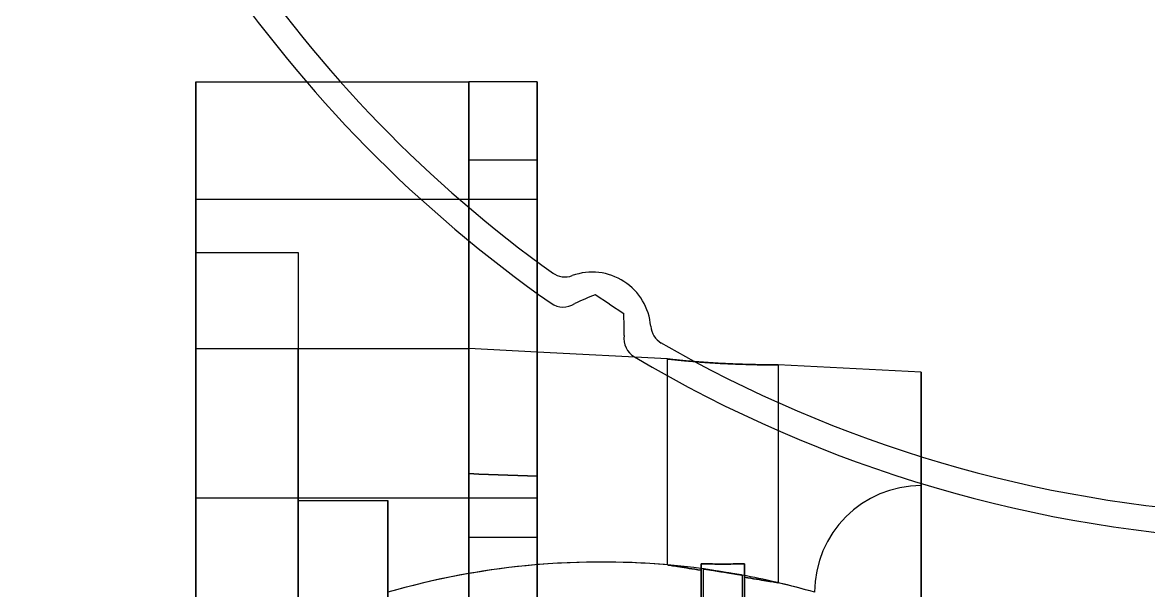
# Model space of a CAD drawing. Header units: millimetres. Extents: x 150937 to 394412, y 327166 to 584759.
# Drawn here: x 224582.8 to 224635.5, y 443130.7 to 443157.3 of the extents above; entities that cross this region are included whole.
import ezdxf

# ---------------------------------------------------------------- set-up
doc = ezdxf.new("R2010")
doc.units = ezdxf.units.MM
doc.layers.add('MAIN-1', color=7, linetype='Continuous')

# ---------------------------------------------------------------- blocks, each defined once
blk = doc.blocks.new('ucf207')
at = {"layer": 'MAIN-1'}
for p, q in [((0, 58.5), (0, 46)), ((0, 58.5), (0, 58.5)), ((0, 46), (0, 58.5)), ((0, 58.5), (12.8, 58.5)), ((0, 58.5), (12.8, 58.5)), ((12.8, 46), (12.8, 58.5)), ((12.8, 58.5), (12.8, 54.839)), ((12.8, 58.5), (12.8, 58.5)), ((12.8, 54.839), (12.8, 58.5)), ((12.8, 58.5), (12.8, 46)), ((16, 58.5), (12.8, 58.5)), ((16, 58.5), (12.8, 58.5)), ((16, 37.161), (16, 58.5)), ((16, 58.5), (16, 54.839)), ((16, 58.5), (16, 37.161)), ((12.8, 54.839), (16, 54.839)), ((12.8, 54.839), (12.8, 40.142)), ((12.8, 40.142), (12.8, 54.839)), ((12.8, 54.839), (16, 54.839)), ((16, 54.839), (16, 40.019)), ((16, 40.019), (16, 54.839)), ((0, 39), (0, 53)), ((0, 39), (0, 53)), ((0, 39), (0, 53)), ((0, 39), (0, 53)), ((0, 53), (16, 53)), ((0, 53), (16, 53)), ((16, 53), (16, 39)), ((16, 53), (16, 39)), ((16, 53), (16, 39)), ((16, 39), (16, 53)), ((0, 46), (0, 50.5)), ((0, 50.5), (0, 50.5)), ((0, 50.5), (0, 46)), ((0, 50.5), (4.8, 50.5)), ((0, 50.5), (4.8, 50.5)), ((4.8, 50.5), (4.8, 46)), ((4.8, 50.5), (4.8, 50.5)), ((4.8, 50.5), (4.8, 46)), ((0, -46), (0, 46)), ((0, 46), (0, -46)), ((0, 31), (0, 46)), ((0, 46), (0, 31)), ((0, 46), (4.8, 46)), ((0, 46), (4.8, 46)), ((0, 46), (12.8, 46)), ((0, 46), (12.8, 46)), ((4.8, 31), (4.8, 46)), ((4.8, 46), (4.8, 31)), ((12.8, 46), (12.8, 40.142)), ((16, 45.832), (12.8, 46)), ((12.8, 37.161), (12.8, 46)), ((12.8, 46), (12.8, -46)), ((12.8, 46), (12.8, 37.161)), ((12.8, 40.142), (12.8, 46)), ((12.8, -46), (12.8, 46)), ((22.1, 45.513), (16, 45.832)), ((22.1, 45.513), (22.101, 45.512)), ((22.1, 35.866), (22.1, 45.513)), ((22.102, 45.512), (22.1, 45.513)), ((22.101, 45.512), (22.105, 45.512)), ((22.11, 45.512), (22.102, 45.512)), ((22.105, 45.512), (22.112, 45.511)), ((22.123, 45.51), (22.11, 45.512)), ((22.112, 45.511), (22.121, 45.51)), ((22.121, 45.51), (22.134, 45.509)), ((22.141, 45.508), (22.123, 45.51)), ((22.134, 45.509), (22.149, 45.507)), ((22.164, 45.506), (22.141, 45.508)), ((22.149, 45.507), (22.175, 45.504)), ((22.193, 45.503), (22.164, 45.506)), ((22.175, 45.504), (22.208, 45.501)), ((22.227, 45.499), (22.193, 45.503)), ((22.208, 45.501), (22.247, 45.497)), ((22.266, 45.495), (22.227, 45.499)), ((22.247, 45.497), (22.291, 45.492)), ((22.311, 45.49), (22.266, 45.495)), ((22.291, 45.492), (22.341, 45.487)), ((22.36, 45.485), (22.311, 45.49)), ((22.341, 45.487), (22.397, 45.481)), ((22.414, 45.479), (22.36, 45.485)), ((22.397, 45.481), (22.457, 45.475)), ((22.473, 45.473), (22.414, 45.479)), ((22.457, 45.475), (22.523, 45.468)), ((22.536, 45.467), (22.473, 45.473)), ((22.523, 45.468), (22.593, 45.461)), ((22.604, 45.46), (22.536, 45.467)), ((22.593, 45.461), (22.667, 45.454)), ((22.675, 45.453), (22.604, 45.46)), ((22.667, 45.454), (22.745, 45.446)), ((22.749, 45.446), (22.675, 45.453)), ((22.745, 45.446), (22.826, 45.439)), ((22.826, 45.439), (22.749, 45.446)), ((22.826, 45.439), (22.91, 45.431)), ((22.905, 45.431), (22.826, 45.439)), ((22.989, 45.424), (22.905, 45.431)), ((22.91, 45.431), (22.999, 45.423)), ((23.078, 45.416), (22.989, 45.424)), ((22.999, 45.423), (23.093, 45.415)), ((23.17, 45.408), (23.078, 45.416)), ((23.093, 45.415), (23.191, 45.406)), ((23.266, 45.4), (23.17, 45.408)), ((23.191, 45.406), (23.293, 45.397)), ((23.366, 45.391), (23.266, 45.4)), ((23.293, 45.397), (23.399, 45.389)), ((23.469, 45.383), (23.366, 45.391)), ((23.399, 45.389), (23.509, 45.38)), ((23.575, 45.375), (23.469, 45.383)), ((23.509, 45.38), (23.622, 45.371)), ((23.683, 45.367), (23.575, 45.375)), ((23.622, 45.371), (23.737, 45.363)), ((23.794, 45.358), (23.683, 45.367)), ((23.737, 45.363), (23.854, 45.354)), ((23.906, 45.35), (23.794, 45.358)), ((23.854, 45.354), (23.974, 45.346)), ((24.02, 45.343), (23.906, 45.35)), ((23.974, 45.346), (24.094, 45.338)), ((24.135, 45.335), (24.02, 45.343)), ((24.094, 45.338), (24.215, 45.33)), ((24.25, 45.328), (24.135, 45.335)), ((24.215, 45.33), (24.337, 45.322)), ((24.366, 45.321), (24.25, 45.328)), ((24.337, 45.322), (24.458, 45.315)), ((24.481, 45.314), (24.366, 45.321)), ((24.458, 45.315), (24.579, 45.308)), ((24.595, 45.307), (24.481, 45.314)), ((24.579, 45.308), (24.698, 45.302)), ((24.708, 45.301), (24.595, 45.307)), ((24.698, 45.302), (24.817, 45.296)), ((24.82, 45.296), (24.708, 45.301)), ((24.817, 45.296), (24.937, 45.29)), ((24.934, 45.29), (24.82, 45.296)), ((25.048, 45.285), (24.934, 45.29)), ((24.937, 45.29), (25.059, 45.284)), ((25.163, 45.28), (25.048, 45.285)), ((25.059, 45.284), (25.18, 45.279)), ((25.278, 45.275), (25.163, 45.28)), ((25.18, 45.279), (25.302, 45.274)), ((25.392, 45.271), (25.278, 45.275)), ((25.302, 45.274), (25.422, 45.27)), ((25.505, 45.267), (25.392, 45.271)), ((25.422, 45.27), (25.542, 45.265)), ((25.617, 45.263), (25.505, 45.267)), ((25.542, 45.265), (25.66, 45.262)), ((25.727, 45.26), (25.617, 45.263)), ((25.66, 45.262), (25.775, 45.258)), ((25.835, 45.256), (25.727, 45.26)), ((25.775, 45.258), (25.888, 45.255)), ((25.94, 45.254), (25.835, 45.256)), ((25.888, 45.255), (25.998, 45.252)), ((26.043, 45.251), (25.94, 45.254)), ((25.998, 45.252), (26.105, 45.25)), ((26.142, 45.249), (26.043, 45.251)), ((26.105, 45.25), (26.208, 45.248)), ((26.238, 45.247), (26.142, 45.249)), ((26.208, 45.248), (26.306, 45.246)), ((26.33, 45.246), (26.238, 45.247)), ((26.306, 45.246), (26.4, 45.245)), ((26.417, 45.244), (26.33, 45.246)), ((26.4, 45.245), (26.489, 45.243)), ((26.501, 45.243), (26.417, 45.244)), ((26.489, 45.243), (26.574, 45.242)), ((26.58, 45.242), (26.501, 45.243)), ((26.574, 45.242), (26.655, 45.241)), ((26.656, 45.241), (26.58, 45.242)), ((26.655, 45.241), (26.733, 45.241)), ((26.73, 45.241), (26.656, 45.241)), ((26.8, 45.24), (26.73, 45.241)), ((26.733, 45.241), (26.807, 45.24)), ((26.867, 45.24), (26.8, 45.24)), ((26.807, 45.24), (26.877, 45.24)), ((26.93, 45.24), (26.867, 45.24)), ((26.877, 45.24), (26.943, 45.24)), ((26.988, 45.24), (26.93, 45.24)), ((26.943, 45.24), (27.003, 45.24)), ((27.042, 45.24), (26.988, 45.24)), ((27.003, 45.24), (27.059, 45.24)), ((27.091, 45.24), (27.042, 45.24)), ((27.059, 45.24), (27.109, 45.24)), ((27.135, 45.24), (27.091, 45.24)), ((27.109, 45.24), (27.153, 45.24)), ((27.174, 45.24), (27.135, 45.24)), ((27.153, 45.24), (27.192, 45.24)), ((27.208, 45.24), (27.174, 45.24)), ((27.192, 45.24), (27.225, 45.24)), ((27.237, 45.24), (27.208, 45.24)), ((27.225, 45.24), (27.252, 45.24)), ((27.26, 45.24), (27.237, 45.24)), ((27.252, 45.24), (27.267, 45.24)), ((27.278, 45.24), (27.26, 45.24)), ((27.267, 45.24), (27.279, 45.24)), ((27.29, 45.24), (27.278, 45.24)), ((27.279, 45.24), (27.288, 45.24)), ((27.288, 45.24), (27.295, 45.24)), ((27.298, 45.24), (27.29, 45.24)), ((27.295, 45.24), (27.299, 45.24)), ((27.3, 45.24), (27.298, 45.24)), ((27.299, 45.24), (27.3, 45.24)), ((34, 44.889), (27.3, 45.24)), ((27.3, 45.24), (27.3, 35.03)), ((34, 44.889), (34, -44.889)), ((34, -44.889), (34, 44.889)), ((13.258, 40.124), (12.8, 40.142)), ((12.8, 40.142), (13.258, 40.124)), ((13.716, 40.107), (13.258, 40.124)), ((13.258, 40.124), (13.716, 40.107)), ((14.173, 40.089), (13.716, 40.107)), ((13.716, 40.107), (14.173, 40.089)), ((14.63, 40.071), (14.173, 40.089)), ((14.173, 40.089), (14.63, 40.071)), ((15.087, 40.054), (14.63, 40.071)), ((14.63, 40.071), (15.087, 40.054)), ((15.544, 40.036), (15.087, 40.054)), ((15.087, 40.054), (15.544, 40.036)), ((16, 40.019), (15.544, 40.036)), ((15.544, 40.036), (16, 40.019)), ((16, 22.341), (16, 40.019)), ((16, 40.019), (16, 22.341)), ((34, 39.583), (34, 0)), ((16, 39), (0, 39)), ((16, 39), (0, 39)), ((4.8, -38.88), (4.8, 38.88)), ((4.8, 38.88), (9, 38.88)), ((4.8, 38.88), (4.8, -38.88)), ((9, -38.88), (9, 38.88)), ((9, 38.88), (9, -38.88)), ((12.8, 37.161), (16, 37.161)), ((12.8, 22.464), (12.8, 37.161)), ((12.8, 37.161), (12.8, 22.464)), ((12.8, 37.161), (16, 37.161)), ((16, 22.341), (16, 37.161)), ((16, 37.161), (16, 22.341)), ((23.68, 35.92), (23.68, -36)), ((23.68, 35.92), (23.784, 35.918)), ((23.68, 35.92), (23.68, 35.614)), ((23.784, 35.918), (23.68, 35.92)), ((23.68, 35.614), (23.68, 35.92)), ((23.68, -36), (23.68, 35.92)), ((23.784, 35.918), (23.89, 35.915)), ((23.89, 35.915), (23.784, 35.918)), ((23.89, 35.915), (23.997, 35.913)), ((23.997, 35.913), (23.89, 35.915)), ((23.997, 35.913), (24.105, 35.911)), ((24.105, 35.911), (23.997, 35.913)), ((24.105, 35.911), (24.214, 35.909)), ((24.214, 35.909), (24.105, 35.911)), ((24.214, 35.909), (24.323, 35.908)), ((24.323, 35.908), (24.214, 35.909)), ((24.323, 35.908), (24.432, 35.907)), ((24.432, 35.907), (24.323, 35.908)), ((24.432, 35.907), (24.54, 35.906)), ((24.54, 35.906), (24.432, 35.907)), ((24.54, 35.906), (24.647, 35.906)), ((24.647, 35.906), (24.54, 35.906)), ((24.647, 35.906), (24.753, 35.906)), ((24.753, 35.906), (24.647, 35.906)), ((24.753, 35.906), (24.86, 35.906)), ((24.86, 35.906), (24.753, 35.906)), ((24.86, 35.906), (24.968, 35.907)), ((24.968, 35.907), (24.86, 35.906)), ((24.968, 35.907), (25.077, 35.908)), ((25.077, 35.908), (24.968, 35.907)), ((25.077, 35.908), (25.186, 35.909)), ((25.186, 35.909), (25.077, 35.908)), ((25.186, 35.909), (25.295, 35.911)), ((25.295, 35.911), (25.186, 35.909)), ((25.295, 35.911), (25.403, 35.913)), ((25.403, 35.913), (25.295, 35.911)), ((25.403, 35.913), (25.51, 35.915)), ((25.51, 35.915), (25.403, 35.913)), ((25.51, 35.915), (25.616, 35.918)), ((25.616, 35.918), (25.51, 35.915)), ((25.616, 35.918), (25.72, 35.92)), ((25.72, 35.92), (25.616, 35.918)), ((25.72, 35.92), (25.72, -36)), ((25.72, 35.286), (25.72, 35.92)), ((25.72, 35.92), (25.72, 35.286)), ((25.72, -36), (25.72, 35.92)), ((22.105, 35.866), (22.1, 35.866)), ((22.1, 35.866), (22.105, 35.866)), ((22.119, 35.863), (22.105, 35.866)), ((22.105, 35.866), (22.119, 35.863)), ((22.143, 35.859), (22.119, 35.863)), ((22.119, 35.863), (22.143, 35.859)), ((22.177, 35.854), (22.143, 35.859)), ((22.143, 35.859), (22.177, 35.854)), ((22.222, 35.847), (22.177, 35.854)), ((22.177, 35.854), (22.222, 35.847)), ((22.276, 35.838), (22.222, 35.847)), ((22.222, 35.847), (22.276, 35.838)), ((22.339, 35.828), (22.276, 35.838)), ((22.276, 35.838), (22.339, 35.828)), ((22.412, 35.817), (22.339, 35.828)), ((22.339, 35.828), (22.412, 35.817)), ((22.494, 35.804), (22.412, 35.817)), ((22.412, 35.817), (22.494, 35.804)), ((22.583, 35.789), (22.494, 35.804)), ((22.494, 35.804), (22.583, 35.789)), ((22.679, 35.774), (22.583, 35.789)), ((22.583, 35.789), (22.679, 35.774)), ((22.781, 35.758), (22.679, 35.774)), ((22.679, 35.774), (22.781, 35.758)), ((22.888, 35.741), (22.781, 35.758)), ((22.781, 35.758), (22.888, 35.741)), ((23.003, 35.722), (22.888, 35.741)), ((22.888, 35.741), (23.003, 35.722)), ((23.125, 35.703), (23.003, 35.722)), ((23.003, 35.722), (23.125, 35.703)), ((23.255, 35.682), (23.125, 35.703)), ((23.125, 35.703), (23.255, 35.682)), ((23.391, 35.66), (23.255, 35.682)), ((23.255, 35.682), (23.391, 35.66)), ((23.533, 35.638), (23.391, 35.66)), ((23.391, 35.66), (23.533, 35.638)), ((23.68, 35.614), (23.533, 35.638)), ((23.533, 35.638), (23.68, 35.614)), ((23.68, 35.614), (23.68, 0)), ((23.68, 0), (23.68, 35.614)), ((23.791, 35.68), (23.791, 35.68)), ((23.791, 35.68), (23.793, 35.679)), ((23.792, 35.68), (23.791, 35.68)), ((23.791, 30.6), (23.791, 35.68)), ((23.795, 35.679), (23.792, 35.68)), ((23.793, 35.679), (23.795, 35.679)), ((23.795, 35.679), (23.799, 35.679)), ((23.801, 35.678), (23.795, 35.679)), ((23.799, 35.679), (23.803, 35.678)), ((23.809, 35.677), (23.801, 35.678)), ((23.803, 35.678), (23.808, 35.677)), ((23.808, 35.677), (23.819, 35.675)), ((23.819, 35.675), (23.809, 35.677)), ((23.819, 35.675), (23.831, 35.673)), ((23.831, 35.673), (23.819, 35.675)), ((23.831, 35.673), (23.846, 35.671)), ((23.846, 35.671), (23.831, 35.673)), ((23.846, 35.671), (23.863, 35.668)), ((23.863, 35.668), (23.846, 35.671)), ((23.863, 35.668), (23.883, 35.665)), ((23.882, 35.665), (23.863, 35.668)), ((23.904, 35.662), (23.882, 35.665)), ((23.883, 35.665), (23.905, 35.662)), ((23.927, 35.658), (23.904, 35.662)), ((23.905, 35.662), (23.929, 35.658)), ((23.952, 35.654), (23.927, 35.658)), ((23.929, 35.658), (23.955, 35.654)), ((23.979, 35.65), (23.952, 35.654)), ((23.955, 35.654), (23.982, 35.649)), ((24.007, 35.645), (23.979, 35.65)), ((23.982, 35.649), (24.011, 35.645)), ((24.036, 35.641), (24.007, 35.645)), ((24.011, 35.645), (24.041, 35.64)), ((24.067, 35.636), (24.036, 35.641)), ((24.041, 35.64), (24.073, 35.635)), ((24.099, 35.631), (24.067, 35.636)), ((24.073, 35.635), (24.106, 35.629)), ((24.133, 35.625), (24.099, 35.631)), ((24.106, 35.629), (24.141, 35.624)), ((24.169, 35.619), (24.133, 35.625)), ((24.141, 35.624), (24.179, 35.618)), ((24.207, 35.613), (24.169, 35.619)), ((24.179, 35.618), (24.217, 35.612)), ((24.246, 35.607), (24.207, 35.613)), ((24.217, 35.612), (24.257, 35.605)), ((24.286, 35.601), (24.246, 35.607)), ((24.257, 35.605), (24.299, 35.599)), ((24.328, 35.594), (24.286, 35.601)), ((24.299, 35.599), (24.342, 35.592)), ((24.37, 35.587), (24.328, 35.594)), ((24.342, 35.592), (24.385, 35.585)), ((24.413, 35.58), (24.37, 35.587)), ((24.385, 35.585), (24.43, 35.578)), ((24.457, 35.573), (24.413, 35.58)), ((24.43, 35.578), (24.475, 35.57)), ((24.501, 35.566), (24.457, 35.573)), ((24.475, 35.57), (24.52, 35.563)), ((24.546, 35.559), (24.501, 35.566)), ((24.52, 35.563), (24.565, 35.556)), ((24.59, 35.552), (24.546, 35.559)), ((24.565, 35.556), (24.611, 35.549)), ((24.635, 35.545), (24.59, 35.552)), ((24.611, 35.549), (24.656, 35.541)), ((24.678, 35.538), (24.635, 35.545)), ((24.656, 35.541), (24.7, 35.534)), ((24.722, 35.531), (24.678, 35.538)), ((24.7, 35.534), (24.744, 35.527)), ((24.766, 35.524), (24.722, 35.531)), ((24.744, 35.527), (24.789, 35.52)), ((24.81, 35.517), (24.766, 35.524)), ((24.789, 35.52), (24.835, 35.513)), ((24.854, 35.51), (24.81, 35.517)), ((24.835, 35.513), (24.88, 35.505)), ((24.899, 35.502), (24.854, 35.51)), ((24.88, 35.505), (24.926, 35.498)), ((24.943, 35.495), (24.899, 35.502)), ((24.926, 35.498), (24.97, 35.491)), ((24.987, 35.488), (24.943, 35.495)), ((24.97, 35.491), (25.015, 35.484)), ((25.03, 35.481), (24.987, 35.488)), ((25.015, 35.484), (25.058, 35.477)), ((25.073, 35.474), (25.03, 35.481)), ((25.058, 35.477), (25.101, 35.47)), ((25.114, 35.468), (25.073, 35.474)), ((25.101, 35.47), (25.143, 35.463)), ((25.154, 35.461), (25.114, 35.468)), ((25.143, 35.463), (25.183, 35.457)), ((25.193, 35.455), (25.154, 35.461)), ((25.183, 35.457), (25.221, 35.451)), ((25.231, 35.449), (25.193, 35.455)), ((25.221, 35.451), (25.259, 35.445)), ((25.267, 35.443), (25.231, 35.449)), ((25.259, 35.445), (25.294, 35.439)), ((25.301, 35.438), (25.267, 35.443)), ((25.294, 35.439), (25.327, 35.433)), ((25.333, 35.433), (25.301, 35.438)), ((25.327, 35.433), (25.359, 35.428)), ((25.364, 35.428), (25.333, 35.433)), ((25.359, 35.428), (25.389, 35.424)), ((25.393, 35.423), (25.364, 35.428)), ((25.389, 35.424), (25.418, 35.419)), ((25.421, 35.418), (25.393, 35.423)), ((25.418, 35.419), (25.445, 35.415)), ((25.448, 35.414), (25.421, 35.418)), ((25.445, 35.415), (25.471, 35.41)), ((25.473, 35.41), (25.448, 35.414)), ((25.471, 35.41), (25.495, 35.407)), ((25.496, 35.406), (25.473, 35.41)), ((25.495, 35.407), (25.517, 35.403)), ((25.518, 35.403), (25.496, 35.406)), ((25.517, 35.403), (25.537, 35.4)), ((25.537, 35.4), (25.518, 35.403)), ((25.537, 35.4), (25.554, 35.397)), ((25.554, 35.397), (25.537, 35.4)), ((25.554, 35.397), (25.569, 35.395)), ((25.569, 35.395), (25.554, 35.397)), ((25.569, 35.395), (25.581, 35.393)), ((25.581, 35.393), (25.569, 35.395)), ((25.581, 35.393), (25.592, 35.391)), ((25.591, 35.391), (25.581, 35.393)), ((25.599, 35.39), (25.591, 35.391)), ((25.592, 35.391), (25.597, 35.39)), ((25.597, 35.39), (25.601, 35.389)), ((25.605, 35.389), (25.599, 35.39)), ((25.601, 35.389), (25.605, 35.389)), ((25.605, 35.389), (25.607, 35.388)), ((25.608, 35.388), (25.605, 35.389)), ((25.607, 35.388), (25.609, 35.388)), ((25.609, 35.388), (25.608, 35.388)), ((25.609, 35.388), (25.609, 35.388)), ((25.609, 35.388), (25.609, 30.6)), ((25.72, 35.286), (25.72, 0)), ((25.72, 35.286), (25.867, 35.263)), ((25.867, 35.263), (25.72, 35.286)), ((25.72, 0), (25.72, 35.286)), ((25.867, 35.263), (26.009, 35.24)), ((26.009, 35.24), (25.867, 35.263)), ((26.009, 35.24), (26.145, 35.218)), ((26.145, 35.218), (26.009, 35.24)), ((26.145, 35.218), (26.275, 35.197)), ((26.275, 35.197), (26.145, 35.218)), ((26.275, 35.197), (26.397, 35.177)), ((26.397, 35.177), (26.275, 35.197)), ((26.397, 35.177), (26.512, 35.158)), ((26.512, 35.158), (26.397, 35.177)), ((26.512, 35.158), (26.619, 35.141)), ((26.619, 35.141), (26.512, 35.158)), ((26.619, 35.141), (26.721, 35.124)), ((26.721, 35.124), (26.619, 35.141)), ((26.721, 35.124), (26.817, 35.109)), ((26.817, 35.109), (26.721, 35.124)), ((26.817, 35.109), (26.906, 35.094)), ((26.906, 35.094), (26.817, 35.109)), ((26.906, 35.094), (26.988, 35.081)), ((26.988, 35.081), (26.906, 35.094)), ((26.988, 35.081), (27.061, 35.069)), ((27.061, 35.069), (26.988, 35.081)), ((27.061, 35.069), (27.124, 35.059)), ((27.124, 35.059), (27.061, 35.069)), ((27.124, 35.059), (27.178, 35.05)), ((27.178, 35.05), (27.124, 35.059)), ((27.178, 35.05), (27.223, 35.043)), ((27.223, 35.043), (27.178, 35.05)), ((27.223, 35.043), (27.257, 35.037)), ((27.257, 35.037), (27.223, 35.043)), ((27.257, 35.037), (27.281, 35.033)), ((27.281, 35.033), (27.257, 35.037)), ((27.281, 35.033), (27.295, 35.031)), ((27.295, 35.031), (27.281, 35.033)), ((27.295, 35.031), (27.3, 35.03)), ((27.3, 35.03), (27.295, 35.031))]:
    blk.add_line(p, q, dxfattribs=at)
for centre, radius, start, end in [((34, 34.583), 5, 90, 180), ((19, 0), 36, 85.0601, 106.1276), ((19, 0), 36, 82.3524, 105.6312), ((19, 0), 36, 74.3688, 79.4213), ((19, 0), 36, 73.8724, 76.6702)]:
    blk.add_arc(centre, radius, start, end, dxfattribs=at)
blk = doc.blocks.new('wewwww')
for q in [(8494.672, 3632.763), (8496.017, 3631.896)]:
    blk.add_line((8495.344, 3632.329), q)
for centre, radius, start, end in [((8462.707, 3581.664), 61.758, 59.36694, 87.84556), ((8462.706, 3581.666), 60.558, 60.03574, 87.12987), ((8493.665, 3633.943), 1, 351.741, 59.3669), ((8492.414, 3633.287), 1, 4.5209, 60.08), ((8496.152, 3633.582), 2.75, 184.5209, 289.8988), ((8512.911, 3633.575), 18.257, 179.2964, 182.5522), ((8489.204, 3648.866), 18.287, 291.8731, 295.1238), ((8497.508, 3631.468), 1, 55.0554, 122.6813), ((8462.707, 3581.664), 61.758, 13.1262, 55.05539), ((8497.428, 3630.057), 1, 54.3397, 109.8988), ((8462.706, 3581.666), 60.558, 33.96134, 54.38408)]:
    blk.add_arc(centre, radius, start, end)

msp = doc.modelspace()

# ---------------------------------------------------------------- block references
at = {"rotation": 180}
msp.add_blockref('wewwww', (233105.621, 446776.397), dxfattribs=at)
msp.add_blockref('ucf207', (224590.891, 443095.983))

doc.saveas('drawing.dxf')
